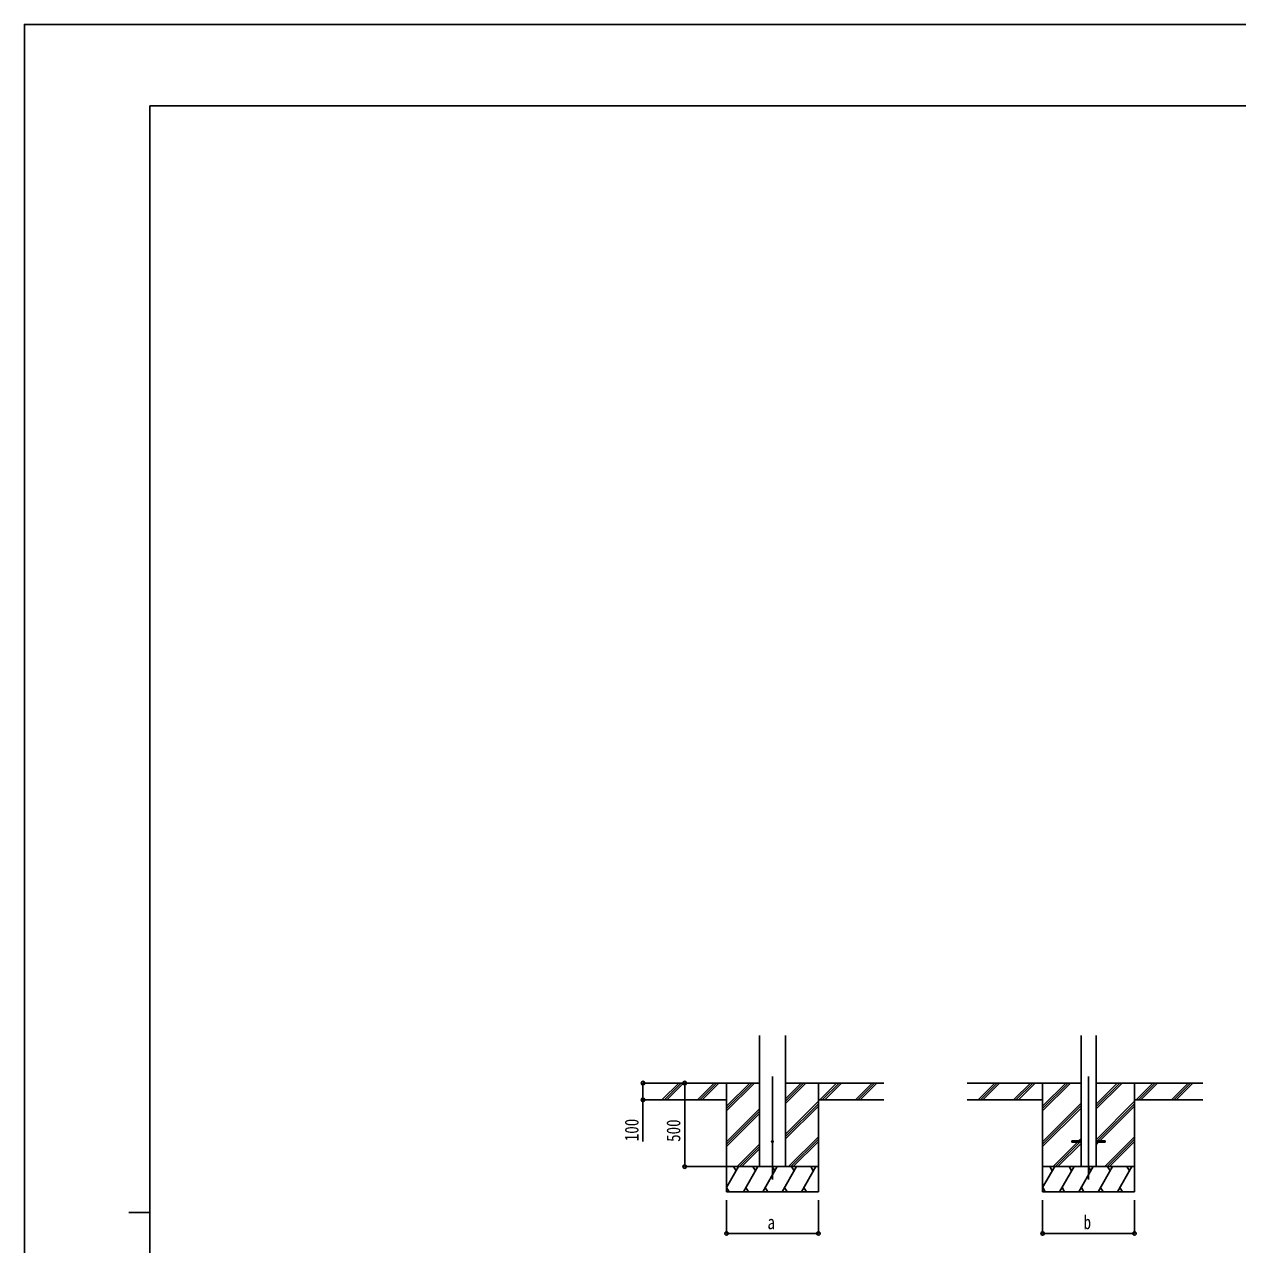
# Model space of a CAD drawing. Units: millimetres, scale not verified. Extents: x -10512 to 10512, y -7425 to 7425.
# Drawn here: x -10512 to -3253, y 121 to 7425 of the extents above; entities that cross this region are included whole.
import ezdxf
from ezdxf.enums import TextEntityAlignment as Align

# ---------------------------------------------------------------- set-up
doc = ezdxf.new("R2010")
doc.units = ezdxf.units.MM
doc.header["$LTSCALE"] = 30
for name, color, linetype in [('0-3_YKK_12', 2, 'Continuous'), ('0-4_YKK_13', 4, 'Continuous'), ('0-5_YKK_A1', 4, 'Continuous'), ('0-6_YKK_D', 6, 'Continuous'), ('0-7_YKK_ZWAK', 7, 'Continuous')]:
    doc.layers.add(name, color=color, linetype=linetype)
doc.styles.add('ＭＳ ゴシック', font='')
doc.styles.get('ＭＳ ゴシック').set_extended_font_data('MS Gothic')

msp = doc.modelspace()

# ---------------------------------------------------------------- linework, layer by layer
at = {"layer": '0-3_YKK_12'}
for p, q in [((-6036.22, 511.24), (-6036.22, 1127.28)), ((-4144.65, 511.24), (-4144.65, 1127.28))]:
    msp.add_line(p, q, dxfattribs=at)
at = {"layer": '0-4_YKK_13'}
for p, q in [((-4244.65, 742.3), (-4244.65, 733.3)), ((-4244.65, 742.3), (-4189.85, 742.3)), ((-4244.65, 733.3), (-4189.85, 733.3)), ((-4099.45, 742.3), (-4044.65, 742.3)), ((-4099.45, 733.3), (-4044.65, 733.3)), ((-4044.65, 742.3), (-4044.65, 733.3))]:
    msp.add_line(p, q, dxfattribs=at)
msp.add_circle((-6036.22, 737.8), 5, dxfattribs=at)
at = {"layer": '0-5_YKK_A1'}
for p, q in [((-6113.97, 587.8), (-6113.97, 1373.15)), ((-5958.47, 587.8), (-5958.47, 1373.15)), ((-4189.85, 1373.15), (-4189.85, 587.8)), ((-4099.45, 1373.15), (-4099.45, 587.8)), ((-6113.97, 1087.8), (-6762.17, 1087.8)), ((-6695.49, 989.2), (-6596.89, 1087.8)), ((-6682.75, 987.8), (-6582.75, 1087.8)), ((-6668.61, 987.8), (-6568.61, 1087.8)), ((-6483.36, 989.2), (-6384.76, 1087.8)), ((-6470.62, 987.8), (-6370.62, 1087.8)), ((-6456.48, 987.8), (-6356.47, 1087.8)), ((-6311.22, 1087.8), (-6311.22, 437.8)), ((-6311.22, 920.91), (-6144.34, 1087.8)), ((-6311.22, 935.06), (-6158.48, 1087.8)), ((-6311.22, 949.2), (-6172.63, 1087.8)), ((-5958.47, 965.3), (-5835.97, 1087.8)), ((-5958.47, 979.44), (-5850.12, 1087.8)), ((-5958.47, 993.58), (-5864.26, 1087.8)), ((-5958.47, 1087.8), (-5370.6, 1087.8)), ((-5761.22, 1087.8), (-5761.22, 437.8)), ((-5752.13, 987.8), (-5652.13, 1087.8)), ((-5737.99, 987.8), (-5637.98, 1087.8)), ((-5723.84, 987.8), (-5623.84, 1087.8)), ((-5539.99, 987.8), (-5439.99, 1087.8)), ((-5525.85, 987.8), (-5425.85, 1087.8)), ((-5511.71, 987.8), (-5411.71, 1087.8)), ((-4189.85, 1087.8), (-4870.6, 1087.8)), ((-4803.92, 989.2), (-4705.32, 1087.8)), ((-4791.18, 987.8), (-4691.18, 1087.8)), ((-4777.04, 987.8), (-4677.04, 1087.8)), ((-4591.79, 989.2), (-4493.19, 1087.8)), ((-4579.05, 987.8), (-4479.05, 1087.8)), ((-4564.9, 987.8), (-4464.9, 1087.8)), ((-4419.65, 1087.8), (-4419.65, 437.8)), ((-4419.65, 920.91), (-4252.77, 1087.8)), ((-4419.65, 935.06), (-4266.91, 1087.8)), ((-4419.65, 949.2), (-4281.06, 1087.8)), ((-4099.45, 932.75), (-3944.4, 1087.8)), ((-4099.45, 946.89), (-3958.55, 1087.8)), ((-4099.45, 961.03), (-3972.69, 1087.8)), ((-4099.45, 1087.8), (-3461.45, 1087.8)), ((-3869.65, 1087.8), (-3869.65, 437.8)), ((-3860.56, 987.8), (-3760.56, 1087.8)), ((-3846.41, 987.8), (-3746.41, 1087.8)), ((-3832.27, 987.8), (-3732.27, 1087.8)), ((-3648.42, 987.8), (-3548.42, 1087.8)), ((-3634.28, 987.8), (-3534.28, 1087.8)), ((-3620.14, 987.8), (-3520.14, 1087.8)), ((-6311.22, 987.8), (-6762.17, 987.8)), ((-5958.47, 781.45), (-5761.22, 978.7)), ((-5958.47, 767.31), (-5761.22, 964.56)), ((-5958.47, 753.17), (-5761.22, 950.41)), ((-5761.22, 987.8), (-5370.6, 987.8)), ((-4419.65, 987.8), (-4870.6, 987.8)), ((-4419.65, 737.07), (-4189.85, 966.87)), ((-4419.65, 722.93), (-4189.85, 952.72)), ((-4099.45, 748.9), (-3869.65, 978.7)), ((-4091.92, 742.3), (-3869.65, 964.56)), ((-4077.77, 742.3), (-3869.65, 950.41)), ((-3869.65, 987.8), (-3461.45, 987.8)), ((-6311.22, 737.07), (-6113.97, 934.32)), ((-6311.22, 722.93), (-6113.97, 920.17)), ((-6311.22, 708.78), (-6113.97, 906.03)), ((-4419.65, 708.78), (-4189.85, 938.58)), ((-5940, 587.8), (-5761.22, 766.57)), ((-5925.86, 587.8), (-5761.22, 752.43)), ((-5911.71, 587.8), (-5761.22, 738.28)), ((-4356.8, 587.8), (-4211.29, 733.3)), ((-4342.65, 587.8), (-4197.15, 733.3)), ((-4202.29, 742.3), (-4189.85, 754.74)), ((-4099.45, 720.62), (-4086.77, 733.3)), ((-4048.43, 587.8), (-3869.65, 766.57)), ((-4034.29, 587.8), (-3869.65, 752.43)), ((-4020.14, 587.8), (-3869.65, 738.28)), ((-6248.37, 587.8), (-6113.97, 722.19)), ((-6234.22, 587.8), (-6113.97, 708.04)), ((-6220.08, 587.8), (-6113.97, 693.9)), ((-4328.51, 587.8), (-4189.85, 726.45)), ((-5761.22, 587.8), (-6311.22, 587.8)), ((-6311.22, 462.35), (-6238.79, 587.8)), ((-6253.8, 561.81), (-6268.8, 587.8)), ((-6209.93, 437.8), (-6123.32, 587.8)), ((-6138.33, 561.81), (-6153.33, 587.8)), ((-6094.46, 437.8), (-6007.85, 587.8)), ((-6022.86, 561.81), (-6037.86, 587.8)), ((-5978.99, 437.8), (-5892.39, 587.8)), ((-5907.39, 561.81), (-5922.39, 587.8)), ((-5863.52, 437.8), (-5776.91, 587.8)), ((-5791.92, 561.81), (-5806.92, 587.8)), ((-3869.65, 587.8), (-4419.65, 587.8)), ((-4419.65, 462.35), (-4347.22, 587.8)), ((-4362.23, 561.81), (-4377.23, 587.8)), ((-4318.36, 437.8), (-4231.75, 587.8)), ((-4246.76, 561.81), (-4261.76, 587.8)), ((-4202.89, 437.8), (-4116.28, 587.8)), ((-4131.29, 561.81), (-4146.29, 587.8)), ((-4087.42, 437.8), (-4000.81, 587.8)), ((-4015.82, 561.81), (-4030.82, 587.8)), ((-3971.95, 437.8), (-3885.34, 587.8)), ((-3900.34, 561.81), (-3915.35, 587.8)), ((-6310.4, 463.78), (-6295.4, 437.8)), ((-6194.93, 463.78), (-6179.93, 437.8)), ((-6079.46, 463.77), (-6064.46, 437.8)), ((-5963.99, 463.78), (-5948.99, 437.8)), ((-5848.52, 463.77), (-5833.52, 437.8)), ((-4418.83, 463.78), (-4403.83, 437.8)), ((-4303.36, 463.78), (-4288.36, 437.8)), ((-4187.89, 463.77), (-4172.89, 437.8)), ((-4072.42, 463.78), (-4057.42, 437.8)), ((-3956.95, 463.77), (-3941.95, 437.8)), ((-6311.22, 437.8), (-5761.22, 437.8)), ((-4419.65, 437.8), (-3869.65, 437.8))]:
    msp.add_line(p, q, dxfattribs=at)
at = {"layer": '0-6_YKK_D'}
for p, q in [((-6696.56, 1087.8), (-6812.22, 1087.8)), ((-6537.28, 1087.8), (-6562.22, 1087.8)), ((-6561.22, 1087.8), (-6561.22, 587.8)), ((-6696.56, 987.8), (-6812.22, 987.8)), ((-6312.22, 587.8), (-6562.22, 587.8)), ((-6311.22, 387.8), (-6311.22, 186.8)), ((-5761.22, 387.8), (-5761.22, 186.8)), ((-4419.65, 387.8), (-4419.65, 186.8)), ((-3869.65, 387.8), (-3869.65, 186.8)), ((-6311.22, 187.8), (-5761.22, 187.8)), ((-4419.65, 187.8), (-3869.65, 187.8))]:
    msp.add_line(p, q, dxfattribs=at)
msp.add_lwpolyline([(-6811.22, 1087.8), (-6811.22, 987.8), (-6811.22, 737.96)], dxfattribs=at)
for centre in [(-6811.22, 1087.8), (-6561.22, 1087.8), (-6811.22, 987.8), (-6561.22, 587.8), (-6311.22, 187.8), (-5761.22, 187.8), (-4419.65, 187.8), (-3869.65, 187.8)]:
    msp.add_circle(centre, 10.62, dxfattribs=at)
at = {"layer": '0-7_YKK_ZWAK'}
for p, q in [((9737.55, 6937.5), (-9762.45, 6937.5)), ((-9762.45, -6312.5), (-9762.45, 6937.5)), ((-9887.45, 312.5), (-9762.45, 312.5))]:
    msp.add_line(p, q, dxfattribs=at)
msp.add_lwpolyline([(-10512.5, -7425), (10512.5, -7425), (10512.5, 7425), (-10512.5, 7425)], close=True, dxfattribs=at)

# ---------------------------------------------------------------- texts
at = {"layer": '0-6_YKK_D', "style": 'ＭＳ ゴシック', "width": 0.8}
for s, p in [('100', (-6812.89, 739.63)), ('500', (-6562.89, 735.8))]:
    msp.add_text(s, height=82.48, rotation=90, dxfattribs=at).set_placement(p, align=Align.BOTTOM_LEFT)
for s, p in [('b', (-4174.65, 188.6)), ('a', (-6066.22, 188.6))]:
    msp.add_text(s, height=82.48, dxfattribs=at).set_placement(p, align=Align.BOTTOM_LEFT)

doc.saveas('drawing.dxf')
